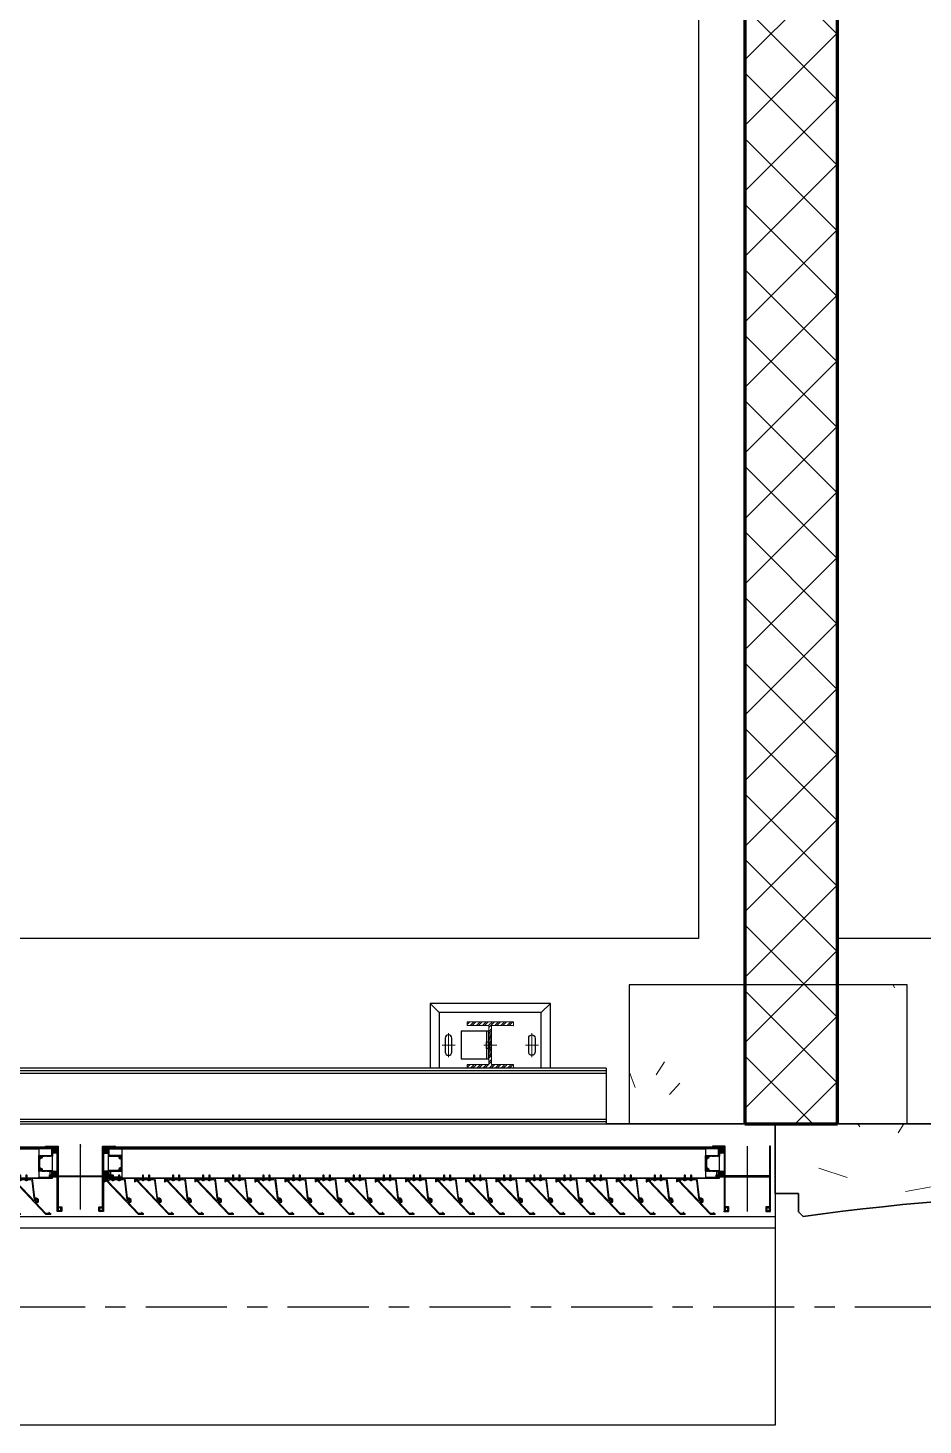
# Model space of a CAD drawing. Header units: millimetres. Extents: x -4391136 to -1798569, y -886572 to -291056.
# Drawn here: x -2555627 to -2553694, y -394066 to -391051 of the extents above; entities that cross this region are included whole.
import ezdxf
from ezdxf.enums import TextEntityAlignment as Align

# ---------------------------------------------------------------- set-up
doc = ezdxf.new("R2010")
doc.units = ezdxf.units.MM
doc.set_wipeout_variables(frame=1)
for name, pattern in [('CENTER', [50.8, 31.75, -6.35, 6.35, -6.35]), ('TA_GL_000.70000', [1.925, 0.7, -0.175, 0.175, -0.175, 0.7]), ('XKITLINE00', [0]), ('XKITLINE02', [4, 2, -2])]:
    doc.linetypes.add(name, pattern=pattern)
for name, color, linetype in [('000 - 0_SYM_DWG_GRID-BUBBLE_MAIN_COLOR_1', 7, 'Continuous'), ('000 - 0_SYM_DWG_GRIDLINE_MAIN_COLOR_251', 7, 'Continuous'), ('000 - GRID', 7, 'CENTER'), ('000 - STRUCTURE_STEEL_ACCESORIES_HATCH_', 7, 'Continuous'), ('000 - STRUCTURE_STEEL_ACCESORIES_HIDDEN_', 7, 'Continuous'), ('000 - STRUCTURE_STEEL_ACCESORIES_MAIN_COLOR_1', 7, 'Continuous'), ('000 - STRUCTURE_STEEL_FRAMING_CUT_COLOR_4', 7, 'Continuous'), ('000 - STRUCTURE_STEEL_FRAMING_HIDDEN_', 7, 'Continuous'), ('000 - STRUCTURE_STEEL_FRAMING_SUB_COLOR_2', 7, 'Continuous'), ('000 - STRUCTURE_STEEL_FRAMING_WIPEOUT_', 7, 'Continuous'), ('010 - ASPG_ACCESSORIES_MAIN_COLOR_1', 7, 'Continuous'), ('010 - ASPG_EXTR_MAIN_COLOR_2', 7, 'Continuous'), ('010 - ASPG_FRAMING_CUT_COLOR_4', 7, 'Continuous'), ('010 - ASPG_FRAMING_HATCH_', 7, 'Continuous'), ('010 - ASPG_FRAMING_MAIN_COLOR_1', 7, 'Continuous'), ('010 - ASPG_FRAMING_MAIN_COLOR_2', 7, 'Continuous'), ('010 - ASPG_FRAMING_SUB_COLOR_2', 7, 'Continuous'), ('010 - ASPG_FRAMING_WIPEOUT_', 7, 'Continuous'), ('_PP-Dim', 7, 'Continuous'), ('BOLT & SCREW', 7, 'Continuous'), ('Center Line', 7, 'CENTER'), ('Xref-C-1-PP17-AR-2214-01-B$0$A-COLS', 7, 'Continuous'), ('Xref-C-1-PP17-AR-2214-01-B$0$A-COLS-E', 7, 'Continuous'), ('Xref-C-1-PP17-AR-2214-01-B$0$A-GLAZ-CURT', 7, 'Continuous'), ('Xref-C-1-PP17-AR-2214-01-B$0$A-ROOF', 7, 'Continuous'), ('Xref-C-1-PP17-AR-2214-01-B$0$A-ROOF-OTLN', 7, 'Continuous'), ('Xref-C-1-PP17-AR-2214-01-B$0$A-Wall', 7, 'Continuous'), ('Xref-C-1-PP17-AR-2214-01-B$0$A-WALL-PATT', 7, 'Continuous'), ('Xref-C-1-PP17-AR-2214-01-B$0$I-WALL-E', 7, 'Continuous'), ('Xref-C-1-PP17-AR-2214-01-B$0$S-BEAM', 7, 'Continuous'), ('Xref-C-1-PP17-AR-2214-01-B$0$S-COLS', 7, 'Continuous'), ('Xref-C-1-PP17-AR-2214-01-B$0$WALL-E', 7, 'Continuous')]:
    doc.layers.add(name, color=color, linetype=linetype)
for name, color, linetype, plot in [('000 - STRUCTURE_STEEL_FRAMING_DEF_SUB', 7, 'Continuous', False), ('010 - ASPG_EXTR_DEF_SUB', 7, 'Continuous', False), ('010 - ASPG_FASTERN_DEF_SUB', 7, 'Continuous', False), ('010 - ASPG_FRAMING_DEF_SUB', 7, 'Continuous', False)]:
    doc.layers.add(name, color=color, linetype=linetype, plot=plot)
doc.layers.add('12-GRID', color=7, linetype='CENTER', lineweight=13)
doc.layers.add('SCREW', color=7, linetype='Continuous', lineweight=5)
doc.styles.add('Arial', font='arial.ttf', dxfattribs={"height": 1500})
doc.styles.add('TA', font='', dxfattribs={"height": 4.5})
doc.styles.get('TA').set_extended_font_data('Cordia New')
pattern_1 = [(270, (1257419.24324, -520041.6224), (0.65495992507, -1.1344238721), [0.7562825814, -1.5125651628]), (30, (1257419.24324, -520041.6224), (0.65495992936, 1.1344238696), [0.7562825814, -1.5125651628]), (330, (1257419.24324, -520041.6224), (1.30991985442, -2.48e-09), [-1.5125651628, 0.7562825814])]
pattern_2 = [(315, (1257419.4929, -520021.6224), (1.3369313545, 1.3369313545), []), (45, (1257419.4929, -520021.6224), (-1.3369313545, 1.3369313545), [])]
pattern_3 = [(270, (1257419.4425, -520043.9224), (0.65495992507, -1.1344238721), [0.7562825814, -1.5125651628]), (30, (1257419.4425, -520043.9224), (0.65495992936, 1.1344238696), [0.7562825814, -1.5125651628]), (330, (1257419.4425, -520043.9224), (1.30991985442, -2.48e-09), [-1.5125651628, 0.7562825814])]
pattern_4 = [(315, (1257419.1929, -520023.9224), (1.3369313545, 1.3369313545), []), (45, (1257419.1929, -520023.9224), (-1.3369313545, 1.3369313545), [])]

# ---------------------------------------------------------------- blocks, each defined once
blk = doc.blocks.new('*U1279')
at = {"layer": '000 - 0_SYM_DWG_GRIDLINE_MAIN_COLOR_251', "color": 7, "linetype": 'ByBlock', "ltscale": 5}
blk.add_line((30, 0), (-560.5, 0), dxfattribs=at)
at = {"color": 7, "style": 'TA', "flags": 1}
blk.add_attdef('LOCATION', (6, -6), '', height=4.5, rotation=270, dxfattribs=at)
at = {"layer": '000 - 0_SYM_DWG_GRID-BUBBLE_MAIN_COLOR_1', "color": 7, "style": 'Arial'}
blk.add_attdef('GRID-HEAD', text='', height=4, rotation=180, dxfattribs=at).set_placement((73.75, 0), align=Align.MIDDLE_CENTER)
blk = doc.blocks.new('W-1-PP17-ENT2_REV00_20260526-152343_LOPF_MAIN_DIMS')
at = {"layer": '000 - GRID', "color": 7, "linetype": 'TA_GL_000.70000', "xscale": 50.00000000000036, "yscale": 50.00000000000036, "zscale": 50.00000000000036, "rotation": 180}
blk.add_blockref('*U1279', (-26525, -10600), dxfattribs=at)
blk = doc.blocks.new('Xref-C-1-PP17-AR-2214-01-B$0$H-Wide Flange-Column - H100x100x17_2-V88-ENTRANCE 2 - LOWER ROOF FLOOR PLAN01-flat-1')
at = {"layer": 'Xref-C-1-PP17-AR-2214-01-B$0$S-COLS', "color": 7}
for p, q in [((-42, 50), (-50, 50)), ((-50, 50), (-50, -50)), ((-42, 13), (-42, 50)), ((50, 50), (42, 50)), ((42, 50), (42, 13)), ((50, -50), (50, 50)), ((32, 3), (-32, 3)), ((-42, -50), (-42, -13)), ((-32, -3), (32, -3)), ((42, -13), (42, -50)), ((-50, -50), (-42, -50)), ((42, -50), (50, -50))]:
    blk.add_line(p, q, dxfattribs=at)
for centre, start, end in [((-32, 13), 180, 270), ((32, 13), 270, 0), ((-32, -13), 90, 180), ((32, -13), 0, 90)]:
    blk.add_arc(centre, 10, start, end, dxfattribs=at)
blk = doc.blocks.new('Xref-C-1-PP17-AR-2214-01-B$0$DPA_Curved type B - Curved Type B-V33-ENTRANCE 2 - LOWER ROOF FLOOR PLAN01-flat-1')
at = {"layer": 'Xref-C-1-PP17-AR-2214-01-B$0$A-GLAZ-CURT', "color": 7}
for p, q in [((0, 750), (0, -750)), ((0, -750), (0, 750))]:
    blk.add_line(p, q, dxfattribs=at)
blk = doc.blocks.new('Xref-C-1-PP17-AR-2214-01-B$0$DPA_Curved type B - Curved Type B-V33-ENTRANCE 2 - LOWER ROOF FLOOR PLAN01-flat-2')
at = {"layer": 'Xref-C-1-PP17-AR-2214-01-B$0$A-GLAZ-CURT', "color": 7}
for p, q in [((350, 815), (350, -685)), ((350, -685), (350, 815))]:
    blk.add_line(p, q, dxfattribs=at)
blk = doc.blocks.new('Xref-C-1-PP17-AR-2214-01-B$0$DPA_Curved type A - Curved Type A-31239846-ENTRANCE 2 - LOWER ROOF FLOOR PLAN01-flat-1')
at = {"layer": 'Xref-C-1-PP17-AR-2214-01-B$0$A-GLAZ-CURT', "lineweight": 9}
h = blk.add_hatch(dxfattribs=at)
h.set_pattern_fill('ACET-2D-FP_13', angle=90, style=0, pattern_type=2)
h.set_pattern_definition([(50, (2729937.74, 506333.4), (-459.03375, 385.17505), [76.2, -838.2]), (355, (2729937.7, 506333.4), (65.28253, 746.1827), [60.96, -670.56]), (100.451, (2729998.46, 506328.1), (-693.383, -127.89768), [64.76, -712.36]), (46.184, (2729937.7, 506536.6), (-648.5725, 622.30642), [114.3, -1257.3]), (96.636, (2730028.1, 506522.6), (-1050.5343, -122.21992), [97.14, -1068.54]), (351.184, (2729937.7, 506536.6), (172.19714, 1110.27497), [91.44, -1005.84]), (21, (2730039.34, 506485.8), (-214.74339, 559.42566), [76.2, -838.2]), (326, (2730039.3, 506485.8), (418.85394, 620.9765), [60.96, -670.56]), (71.451, (2730089.9, 506451.7), (-668.45247, 224.29692), [64.76, -712.36]), (37.5, (2729937.74, 506333.4), (-158.769242, 206.912105), [33.528, -628.904, 33.528, -1320.292]), (37.5, (2729937.74, 506333.4), (-158.769242, 206.912105), [-695.96, -647.192, 33.528, -639.572]), (7.5, (2729937.74, 506333.4), (-47.303606, 359.30656), [33.528, -354.584, 33.528, -870.204]), (7.5, (2729937.74, 506333.4), (-47.303606, 359.30656), [-421.64, -613.664, 33.528, -223.012]), (327.5, (2729711.17, 506333.4), (146.191164, 229.474162), [33.528, -220.472, -1844.04]), (327.5, (2729711.17, 506333.4), (146.191164, 229.474162), [-254, 33.528, -758.952, -1051.56]), (327.5, (2729711.17, 506333.4), (146.191164, 229.474162), [-1046.48, 33.528, -1018.032]), (317.5, (2729609.57, 506333.4), (321.09789, 350.41686), [33.528, -296.672, 33.528, -1239.52]), (317.5, (2729609.57, 506333.4), (321.09789, 350.41686), [-363.728, -492.76, 33.528, -713.232])])
h.paths.add_polyline_path([(0, -750), (16.7, -750), (150, -750), (150, -700), (190, -700), (200, -690), (173.1, -460.8), (156.9, -230.7), (151.5, 0), (156.9, 230.7), (173.3, 462.7), (200, 690), (190, 700), (150, 700), (150, 750), (0, 750)])
at = {"layer": 'Xref-C-1-PP17-AR-2214-01-B$0$A-GLAZ-CURT', "color": 7, "lineweight": 35}
for p, q in [((150, 750), (0, 750)), ((0, 750), (0, -750)), ((150, 700), (150, 750)), ((190, 700), (150, 700)), ((200, 690), (190, 700)), ((190, -700), (200, -690)), ((150, -750), (150, -700)), ((150, -700), (190, -700)), ((0, -750), (150, -750))]:
    blk.add_line(p, q, dxfattribs=at)
blk.add_arc((5080.2, 0), 4928.8, 171.9525, 188.0475, dxfattribs=at)
blk = doc.blocks.new('W-1-PP17-ENT2_REV00_20260526-152612_EX_LOPF-1')
at = {"layer": 'Xref-C-1-PP17-AR-2214-01-B$0$A-COLS-E', "lineweight": 9}
h = blk.add_hatch(dxfattribs=at)
h.set_pattern_fill('ACET-2D-FP_33', angle=-90, style=0, pattern_type=2)
h.set_pattern_definition([(320, (496648.95, -2740142.74), (385.17505, 459.03375), [76.2, -838.2]), (265, (496648.95, -2740142.74), (746.1827, -65.28253), [60.96, -670.56]), (10.451, (496643.6, -2740203.5), (-127.89768, 693.383), [64.76, -712.36]), (316.184, (496852.15, -2740142.7), (622.30642, 648.5725), [114.3, -1257.3]), (6.636, (496838.1, -2740233.1), (-122.21992, 1050.5343), [97.14, -1068.54]), (261.184, (496852.1, -2740142.7), (1110.27497, -172.19714), [91.44, -1005.84]), (291, (496801.35, -2740244.34), (559.42566, 214.74339), [76.2, -838.2]), (236, (496801.35, -2740244.34), (620.9765, -418.85394), [60.96, -670.56]), (341.451, (496767.26, -2740294.9), (224.29692, 668.45247), [64.76, -712.36]), (307.5, (496648.95, -2740142.74), (206.912105, 158.769242), [33.528, -628.904, 33.528, -647.192, -673.1]), (307.5, (496648.95, -2740142.74), (206.912105, 158.769242), [-1343.152, 33.528, -639.572]), (277.5, (496648.95, -2740142.74), (359.30656, 47.303606), [33.528, -354.584, 33.528, -613.664, -256.54]), (277.5, (496648.95, -2740142.74), (359.30656, 47.303606), [-1035.304, 33.528, -223.012]), (237.5, (496648.95, -2739916.18), (229.474162, -146.191164), [33.528, -220.472, 33.528, -758.952, -1051.56]), (237.5, (496648.95, -2739916.18), (229.474162, -146.191164), [-1046.48, 33.528, -1018.032]), (227.5, (496648.95, -2739814.6), (350.41686, -321.09789), [33.528, -296.672, 33.528, -492.76, -746.76]), (227.5, (496648.95, -2739814.6), (350.41686, -321.09789), [-856.488, 33.528, -713.232])])
h.paths.add_polyline_path([(-10413.4, -9905), (-10750, -9905), (-10750, -10205), (-10150, -10205), (-10150, -9905)])
at = {"layer": 'Xref-C-1-PP17-AR-2214-01-B$0$A-WALL-PATT', "lineweight": 9}
h = blk.add_hatch(dxfattribs=at)
h.set_pattern_fill('ACET-2D-FP_25', angle=-90, style=0, pattern_type=2)
h.set_pattern_definition([(315, (496648.95, -2740142.74), (70.710678, 70.710678), []), (45, (496648.95, -2740142.74), (-70.710678, 70.710678), [])])
h.paths.add_polyline_path([(-10500, -9752.2), (-10500, -10065.2), (-10500, -10205), (-10300, -10205), (-10300, -4900), (-10500, -4900)])
at = {"layer": 'Xref-C-1-PP17-AR-2214-01-B$0$A-COLS', "color": 7}
for p, q in [((-10750, -9905), (-10750, -10205)), ((-10150, -9905), (-10750, -9905)), ((-10150, -10205), (-10150, -9905)), ((-10750, -10205), (-10150, -10205))]:
    blk.add_line(p, q, dxfattribs=at)
at = {"layer": 'Xref-C-1-PP17-AR-2214-01-B$0$A-ROOF', "color": 7}
for p, q in [((-10434.5, -10205), (-19734.5, -10205)), ((-10434.5, -10205), (-10434.5, -10405)), ((-23134.5, -10405), (-10434.5, -10405))]:
    blk.add_line(p, q, dxfattribs=at)
at = {"layer": 'Xref-C-1-PP17-AR-2214-01-B$0$A-ROOF-OTLN', "color": 7}
for p, q in [((-10434.5, -10340.8), (-10434.5, -10855)), ((-10434.5, -10429.8), (-23159.2, -10429.8)), ((-10434.5, -10855), (-23584.5, -10855))]:
    blk.add_line(p, q, dxfattribs=at)
at = {"layer": 'Xref-C-1-PP17-AR-2214-01-B$0$A-Wall', "color": 7, "lineweight": 70}
for p, q in [((-10500, -4900), (-10500, -10205)), ((-10300, -10205), (-10300, -4900)), ((-10500, -10205), (-10300, -10205))]:
    blk.add_line(p, q, dxfattribs=at)
at = {"layer": 'Xref-C-1-PP17-AR-2214-01-B$0$I-WALL-E', "color": 7}
blk.add_line((-10434.5, -10355), (-10434.5, -10255), dxfattribs=at)
at = {"layer": 'Xref-C-1-PP17-AR-2214-01-B$0$S-BEAM', "color": 7}
for p, q in [((-10300, -9805), (-10300, -4900)), ((-10600, -6400), (-10600, -9805)), ((-10600, -9805), (-12700, -9805)), ((-8100, -9805), (-10300, -9805)), ((-19235, -10205), (470, -10205))]:
    blk.add_line(p, q, dxfattribs=at)
at = {"layer": 'Xref-C-1-PP17-AR-2214-01-B$0$WALL-E', "color": 7}
for p, q in [((-10300, -4900), (-10300, -9805)), ((970, -10205), (-13435, -10205))]:
    blk.add_line(p, q, dxfattribs=at)
at = {"color": 7, "rotation": 270}
for name, p in [('Xref-C-1-PP17-AR-2214-01-B$0$H-Wide Flange-Column - H100x100x17_2-V88-ENTRANCE 2 - LOWER ROOF FLOOR PLAN01-flat-1', (-11934.5, -10155)), ('Xref-C-1-PP17-AR-2214-01-B$0$DPA_Curved type B - Curved Type B-V33-ENTRANCE 2 - LOWER ROOF FLOOR PLAN01-flat-2', (-12750, -9855)), ('Xref-C-1-PP17-AR-2214-01-B$0$DPA_Curved type B - Curved Type B-V33-ENTRANCE 2 - LOWER ROOF FLOOR PLAN01-flat-1', (-11185, -10205)), ('Xref-C-1-PP17-AR-2214-01-B$0$DPA_Curved type A - Curved Type A-31239846-ENTRANCE 2 - LOWER ROOF FLOOR PLAN01-flat-1', (-9684.5, -10205))]:
    blk.add_blockref(name, p, dxfattribs=at)
blk = doc.blocks.new('*U3395')
at = {"layer": '12-GRID', "color": 7, "linetype": 'CENTER'}
for p, q in [((0, -6.2), (0, 2.2)), ((-4.2, -2), (4.2, -2))]:
    blk.add_line(p, q, dxfattribs=at)
at = {"layer": 'BOLT & SCREW', "color": 7}
for p, q in [((-0.6, -1.8), (-1.8, -1.6)), ((-0.6, -2.2), (-1.8, -2.4)), ((-0.5, -1.8), (-0.9, -1.6)), ((-0.5, -2.2), (-0.9, -2.4)), ((-0.2, -1.4), (-0.4, -0.2)), ((-0.2, -1.5), (-0.4, -1.1)), ((-0.2, -2.5), (-0.4, -2.9)), ((-0.2, -2.6), (-0.4, -3.8)), ((0.2, -1.4), (0.4, -0.2)), ((0.2, -1.5), (0.4, -1.1)), ((0.4, -2.9), (0.2, -2.5)), ((0.2, -2.6), (0.4, -3.8)), ((0.5, -1.8), (0.9, -1.6)), ((0.5, -2.2), (0.9, -2.4)), ((0.6, -1.8), (1.8, -1.6)), ((0.6, -2.2), (1.8, -2.4))]:
    blk.add_line(p, q, dxfattribs=at)
for points in [[(-1.8, -1.6), (-0.9, -1.6, 0.414214), (-0.4, -1.1), (-0.4, -0.2), (0.4, -0.2), (0.4, -1.1, 0.414214), (0.9, -1.6), (1.8, -1.6), (1.8, -2.4), (0.9, -2.4, 0.414214), (0.4, -2.9), (0.4, -3.8), (-0.4, -3.8), (-0.4, -2.9, 0.414214), (-0.9, -2.4), (-1.8, -2.4)], [(0.2, -2.5, -0.414214), (0.5, -2.2), (0.6, -2.2), (0.6, -1.8), (0.5, -1.8, -0.414214), (0.2, -1.5), (0.2, -1.4), (-0.2, -1.4), (-0.2, -1.5, -0.414214), (-0.5, -1.8), (-0.6, -1.8), (-0.6, -2.2), (-0.5, -2.2, -0.414214), (-0.2, -2.5), (-0.2, -2.6), (0.2, -2.6)]]:
    blk.add_lwpolyline(points, format="xyb", close=True, dxfattribs=at)
blk.add_circle((0, -2), 3.5, dxfattribs=at)
blk = doc.blocks.new('000_ASPG_TYP_FILES_20260218-010703_FRAME_EXTR_')
at = {"layer": '010 - ASPG_FRAMING_HATCH_'}
h = blk.add_hatch(dxfattribs=at)
h.set_pattern_fill('ANSI32', scale=0.1, angle=180)
edge = h.paths.add_edge_path()
edge.add_line((2, 16), (2, 2))
edge.add_line((2, 2), (39.7, 2))
edge.add_arc((39.7, 1.7), 0.3, 0, 90, ccw=False)
edge.add_line((40, 1.7), (40, 0.3))
edge.add_arc((39.7, 0.3), 0.3, -90, 0, ccw=False)
edge.add_line((39.7, 0), (0.3, 0))
edge.add_arc((0.3, 0.3), 0.3, 180, 270, ccw=False)
edge.add_line((0, 0.3), (0, 17.7))
edge.add_arc((0.3, 17.7), 0.3, 90, 180, ccw=False)
edge.add_line((0.3, 18), (22.6, 18))
edge.add_arc((22.6, 18.5), 0.5, 270, 380.2095)
edge.add_arc((26.2, 19.8), 3.35, 182.0638, 200.2095, ccw=False)
edge.add_arc((23.6, 19.7), 0.76, 2.0638, 182.0638, ccw=False)
edge.add_arc((26.2, 19.8), 1.83, 182.0638, 447.9362)
edge.add_arc((26.3, 22.4), 0.76, 87.9362, 267.9362, ccw=False)
edge.add_arc((26.2, 19.8), 3.35, 69.7905, 87.9362, ccw=False)
edge.add_arc((27.5, 23.4), 0.5, 249.7905, 360)
edge.add_line((28, 23.4), (28, 26.7))
edge.add_line((28, 26.7), (28.5, 27.2))
edge.add_line((28.5, 27.2), (28, 27.7))
edge.add_line((28, 27.7), (28, 38.6))
edge.add_line((28, 38.6), (28.5, 39.1))
edge.add_line((28.5, 39.1), (28, 39.6))
edge.add_line((28, 39.6), (28, 42.9))
edge.add_arc((27.5, 42.9), 0.5, 0, 110.2095)
edge.add_arc((26.2, 46.5), 3.35, 272.0638, 290.2095, ccw=False)
edge.add_arc((26.3, 43.9), 0.76, 92.0638, 272.0638, ccw=False)
edge.add_arc((26.2, 46.5), 1.83, 272.0638, 537.9362)
edge.add_arc((23.6, 46.6), 0.76, 177.9362, 357.9362, ccw=False)
edge.add_arc((26.2, 46.5), 3.35, 159.7905, 177.9362, ccw=False)
edge.add_arc((22.6, 47.8), 0.5, 339.7905, 450)
edge.add_line((22.6, 48.3), (0.3, 48.3))
edge.add_arc((0.3, 48.6), 0.3, 180, 270, ccw=False)
edge.add_line((0, 48.6), (0, 60))
edge.add_arc((0.3, 60), 0.3, 90, 180, ccw=False)
edge.add_line((0.3, 60.3), (5, 60.3))
edge.add_line((5, 60.3), (5, 65))
edge.add_arc((5.3, 65), 0.3, 90, 180, ccw=False)
edge.add_line((5.3, 65.3), (30, 65.3))
edge.add_line((30, 65.3), (30, 63.6))
edge.add_arc((29.7, 63.6), 0.3, -90, 0, ccw=False)
edge.add_line((29.7, 63.3), (7.3, 63.3))
edge.add_arc((7.3, 63), 0.3, 90, 180)
edge.add_line((7, 63), (7, 58.3))
edge.add_line((7, 58.3), (2.3, 58.3))
edge.add_arc((2.3, 58), 0.3, 90, 180)
edge.add_line((2, 58), (2, 50.6))
edge.add_arc((2.3, 50.6), 0.3, 180, 270)
edge.add_line((2.3, 50.3), (29.7, 50.3))
edge.add_arc((29.7, 50), 0.3, 0, 90, ccw=False)
edge.add_line((30, 50), (30, 26.7))
edge.add_line((30, 26.7), (30, 16.3))
edge.add_arc((29.7, 16.3), 0.3, -90, 0, ccw=False)
edge.add_line((29.7, 16), (2, 16))
at = {"layer": '010 - ASPG_FRAMING_CUT_COLOR_4', "color": 7}
blk.add_lwpolyline([(2, 16), (2, 2), (39.7, 2, -0.414214), (40, 1.7), (40, 0.3, -0.414214), (39.7, 0), (0.3, 0, -0.414214), (0, 0.3), (0, 17.7, -0.414214), (0.3, 18), (22.6, 18, 0.52173), (23, 18.7, -0.079342), (22.8, 19.7, -1), (24.3, 19.8, 2.296346), (26.2, 21.7, -1), (26.3, 23.2, -0.079342), (27.3, 23, 0.52173), (28, 23.4), (28, 26.7), (28.5, 27.2), (28, 27.7), (28, 38.6), (28.5, 39.1), (28, 39.6), (28, 42.9, 0.52173), (27.3, 43.3, -0.079342), (26.3, 43.1, -1), (26.2, 44.6, 2.296346), (24.3, 46.5, -1), (22.8, 46.6, -0.079342), (23, 47.6, 0.52173), (22.6, 48.3), (0.3, 48.3, -0.414214), (0, 48.6), (0, 60, -0.414214), (0.3, 60.3), (5, 60.3), (5, 65, -0.414214), (5.3, 65.3), (30, 65.3), (30, 63.6, -0.414214), (29.7, 63.3), (7.3, 63.3, 0.414214), (7, 63), (7, 58.3), (2.3, 58.3, 0.414214), (2, 58), (2, 50.6, 0.414214), (2.3, 50.3), (29.7, 50.3, -0.414214), (30, 50), (30, 26.7), (30, 16.3, -0.414214), (29.7, 16)], format="xyb", close=True, dxfattribs=at)
at = {"color": 7}
for p in [(26.2, 48.5), (26.2, 21.8)]:
    blk.add_blockref('*U3395', p, dxfattribs=at)
blk = doc.blocks.new('*U3397')
at = {"layer": '010 - ASPG_FRAMING_HATCH_', "transparency": 33554585}
h = blk.add_hatch(dxfattribs=at)
h.set_pattern_fill('ANSI32', scale=0.25)
edge = h.paths.add_edge_path()
edge.add_line((2, -50), (2, -75))
edge.add_line((2, -75), (0, -75))
edge.add_line((0, -75), (0, -49))
edge.add_arc((1, -49), 1, 90, 180, ccw=False)
edge.add_line((1, -48), (63, -48))
edge.add_arc((63, -47), 1, 270, 360)
edge.add_line((64, -47), (64, 47))
edge.add_arc((63, 47), 1, 0, 90)
edge.add_line((63, 48), (1, 48))
edge.add_arc((1, 49), 1, 180, 270, ccw=False)
edge.add_line((0, 49), (0, 75))
edge.add_line((0, 75), (2, 75))
edge.add_line((2, 75), (2, 50))
edge.add_line((2, 50), (141, 50))
edge.add_line((141, 50), (141, 41))
edge.add_arc((140, 41), 1, 270, 360, ccw=False)
edge.add_line((140, 40), (132, 40))
edge.add_arc((132, 41), 1, 180, 270, ccw=False)
edge.add_line((131, 41), (131, 47))
edge.add_arc((130, 47), 1, 0, 90)
edge.add_line((130, 48), (67, 48))
edge.add_arc((67, 47), 1, 90, 180)
edge.add_line((66, 47), (66, -47))
edge.add_arc((67, -47), 1, 180, 270)
edge.add_line((67, -48), (130, -48))
edge.add_arc((130, -47), 1, 270, 360)
edge.add_line((131, -47), (131, -41))
edge.add_arc((132, -41), 1, 90, 180, ccw=False)
edge.add_line((132, -40), (140, -40))
edge.add_arc((140, -41), 1, 0, 90, ccw=False)
edge.add_line((141, -41), (141, -50))
edge.add_line((141, -50), (2, -50))
h.paths.add_polyline_path([(139, 48), (139, 42), (133, 42), (133, 48)], flags=16)
h.paths.add_polyline_path([(139, -48), (139, -42), (133, -42), (133, -48)], flags=16)
at = {"layer": '010 - ASPG_FRAMING_HATCH_'}
h = blk.add_hatch(dxfattribs=at)
h.set_pattern_fill('ANSI37', scale=0.595498, angle=-90)
h.set_pattern_definition(pattern_2)
edge = h.paths.add_edge_path()
edge.add_ellipse((57.8, 55), major_axis=(0, -5), ratio=0.644482, start_angle=0, end_angle=180)
edge.add_line((57.8, 60), (62, 60))
edge.add_arc((62, 60.3), 0.3, -90, 0)
edge.add_line((62.3, 60.3), (62.3, 61))
edge.add_line((62.3, 61), (61.8, 61.5))
edge.add_line((61.8, 61.5), (62.3, 62))
edge.add_line((62.3, 62), (61.8, 62.5))
edge.add_line((61.8, 62.5), (62.3, 63))
edge.add_line((62.3, 63), (61.8, 63.5))
edge.add_line((61.8, 63.5), (62.3, 64))
edge.add_line((62.3, 64), (62.3, 65))
edge.add_line((62.3, 65), (63.3, 65))
edge.add_line((63.3, 65), (63.8, 65.5))
edge.add_line((63.8, 65.5), (64.3, 65))
edge.add_line((64.3, 65), (64.8, 65.5))
edge.add_line((64.8, 65.5), (65.3, 65))
edge.add_line((65.3, 65), (65.8, 65.5))
edge.add_line((65.8, 65.5), (66.3, 65))
edge.add_line((66.3, 65), (67, 65))
edge.add_arc((67, 65.3), 0.3, -90, 0)
edge.add_line((67.3, 65.3), (67.3, 60))
edge.add_arc((77.2, 55), 11.1, 153.2037, 206.7963)
edge.add_line((67.3, 50), (57.8, 50))
h = blk.add_hatch(dxfattribs=at)
h.set_pattern_fill('ANSI37', scale=0.595498, angle=-90)
h.set_pattern_definition(pattern_4)
edge = h.paths.add_edge_path()
edge.add_ellipse((11.5, 55), major_axis=(0, -5), ratio=0.644482, start_angle=180, end_angle=360, ccw=False)
edge.add_line((11.5, 60), (2, 60))
edge.add_arc((-7.9, 55), 11.1, -26.7963, 26.7963, ccw=False)
edge.add_line((2, 50), (11.5, 50))
h = blk.add_hatch(dxfattribs=at)
h.set_pattern_fill('HONEY', scale=0.238199, angle=-90)
h.set_pattern_definition(pattern_3)
edge = h.paths.add_edge_path()
edge.add_ellipse((11.8, 55), major_axis=(0, -5), ratio=0.644482, start_angle=0, end_angle=360, ccw=False)
h = blk.add_hatch(dxfattribs=at)
h.set_pattern_fill('HONEY', scale=0.238199, angle=-90)
h.set_pattern_definition(pattern_1)
edge = h.paths.add_edge_path()
edge.add_ellipse((57.5, 55), major_axis=(0, -5), ratio=0.644482, start_angle=0, end_angle=360)
h = blk.add_hatch(dxfattribs=at)
h.set_pattern_fill('ANSI37', scale=0.595498, angle=-90)
h.set_pattern_definition(pattern_4)
edge = h.paths.add_edge_path()
edge.add_ellipse((11.5, -55), major_axis=(0, 5), ratio=0.644482, start_angle=0, end_angle=180)
edge.add_line((11.5, -60), (2, -60))
edge.add_arc((-7.9, -55), 11.1, 333.2037, 386.7963)
edge.add_line((2, -50), (11.5, -50))
h = blk.add_hatch(dxfattribs=at)
h.set_pattern_fill('HONEY', scale=0.238199, angle=-90)
h.set_pattern_definition(pattern_3)
edge = h.paths.add_edge_path()
edge.add_ellipse((11.8, -55), major_axis=(0, 5), ratio=0.644482, start_angle=0, end_angle=360)
h = blk.add_hatch(dxfattribs=at)
h.set_pattern_fill('HONEY', scale=0.238199, angle=-90)
h.set_pattern_definition(pattern_1)
edge = h.paths.add_edge_path()
edge.add_ellipse((57.5, -55), major_axis=(0, 5), ratio=0.644482, start_angle=0, end_angle=360, ccw=False)
h = blk.add_hatch(dxfattribs=at)
h.set_pattern_fill('ANSI37', scale=0.595498, angle=-90)
h.set_pattern_definition(pattern_2)
edge = h.paths.add_edge_path()
edge.add_ellipse((57.8, -55), major_axis=(0, 5), ratio=0.644482, start_angle=180, end_angle=360, ccw=False)
edge.add_line((57.8, -60), (62, -60))
edge.add_arc((62, -60.3), 0.3, 360, 450, ccw=False)
edge.add_line((62.3, -60.3), (62.3, -61))
edge.add_line((62.3, -61), (61.8, -61.5))
edge.add_line((61.8, -61.5), (62.3, -62))
edge.add_line((62.3, -62), (61.8, -62.5))
edge.add_line((61.8, -62.5), (62.3, -63))
edge.add_line((62.3, -63), (61.8, -63.5))
edge.add_line((61.8, -63.5), (62.3, -64))
edge.add_line((62.3, -64), (62.3, -65))
edge.add_line((62.3, -65), (63.3, -65))
edge.add_line((63.3, -65), (63.8, -65.5))
edge.add_line((63.8, -65.5), (64.3, -65))
edge.add_line((64.3, -65), (64.8, -65.5))
edge.add_line((64.8, -65.5), (65.3, -65))
edge.add_line((65.3, -65), (65.8, -65.5))
edge.add_line((65.8, -65.5), (66.3, -65))
edge.add_line((66.3, -65), (67, -65))
edge.add_arc((67, -65.3), 0.3, 360, 450, ccw=False)
edge.add_line((67.3, -65.3), (67.3, -60))
edge.add_arc((77.2, -55), 11.1, 153.2037, 206.7963, ccw=False)
edge.add_line((67.3, -50), (57.8, -50))
at = {"layer": '010 - ASPG_FASTERN_DEF_SUB', "color": 7}
blk.add_point((0, 0), dxfattribs=at)
at = {"layer": '010 - ASPG_FRAMING_CUT_COLOR_4', "color": 7}
blk.add_lwpolyline([(2, -50), (2, -75), (0, -75), (0, -49, -0.414214), (1, -48), (63, -48, 0.414214), (64, -47), (64, 47, 0.414214), (63, 48), (1, 48, -0.414214), (0, 49), (0, 75), (2, 75), (2, 50), (141, 50), (141, 41, -0.414214), (140, 40), (132, 40, -0.414214), (131, 41), (131, 47, 0.414214), (130, 48), (67, 48, 0.414214), (66, 47), (66, -47, 0.414214), (67, -48), (130, -48, 0.414214), (131, -47), (131, -41, -0.414214), (132, -40), (140, -40, -0.414214), (141, -41), (141, -50)], format="xyb", close=True, dxfattribs=at)
for points in [[(139, 48), (139, 42), (133, 42), (133, 48)], [(139, -48), (139, -42), (133, -42), (133, -48)]]:
    blk.add_lwpolyline(points, close=True, dxfattribs=at)
at = {"layer": '010 - ASPG_FRAMING_DEF_SUB', "color": 7, "transparency": 33554508}
blk.add_line((136.5, 0), (-4.5, 0), dxfattribs=at)
at = {"layer": '010 - ASPG_FRAMING_DEF_SUB', "color": 7, "transparency": 33554457}
for points in [[(54.3, 50), (67.3, 50), (67.3, 65.5), (54.3, 65.5)], [(2, 50), (15, 50), (15, 60), (2, 60)], [(2, -50), (15, -50), (15, -60), (2, -60)], [(54.3, -50), (67.3, -50), (67.3, -65.5), (54.3, -65.5)]]:
    blk.add_lwpolyline(points, close=True, dxfattribs=at)
at = {"layer": '010 - ASPG_FRAMING_SUB_COLOR_2', "color": 7}
for points in [[(57.5, 50), (67.3, 50, -0.238199), (67.3, 60), (67.3, 65.3, -0.414214), (67, 65), (66.3, 65), (65.8, 65.5), (65.3, 65), (64.8, 65.5), (64.3, 65), (63.8, 65.5), (63.3, 65), (62.3, 65), (62.3, 64), (61.8, 63.5), (62.3, 63), (61.8, 62.5), (62.3, 62), (61.8, 61.5), (62.3, 61), (62.3, 60.3, -0.414214), (62, 60), (57.5, 60)], [(11.8, 50), (2, 50, 0.238199), (2, 60), (11.8, 60)], [(11.8, -50), (2, -50, -0.238199), (2, -60), (11.8, -60)], [(57.5, -50), (67.3, -50, 0.238199), (67.3, -60), (67.3, -65.3, 0.414214), (67, -65), (66.3, -65), (65.8, -65.5), (65.3, -65), (64.8, -65.5), (64.3, -65), (63.8, -65.5), (63.3, -65), (62.3, -65), (62.3, -64), (61.8, -63.5), (62.3, -63), (61.8, -62.5), (62.3, -62), (61.8, -61.5), (62.3, -61), (62.3, -60.3, 0.414214), (62, -60), (57.5, -60)]]:
    blk.add_lwpolyline(points, format="xyb", dxfattribs=at)
at = {"layer": '010 - ASPG_FRAMING_SUB_COLOR_2', "color": 7, "extrusion": (0, 0, -1)}
for centre, major_axis in [((11.8, 55), (0, -5)), ((57.5, -55), (0, 5))]:
    blk.add_ellipse(centre, major_axis=major_axis, ratio=0.644482, dxfattribs=at)
at = {"layer": '010 - ASPG_FRAMING_SUB_COLOR_2', "color": 7}
for centre, major_axis in [((57.5, 55), (0, -5)), ((11.8, -55), (0, 5))]:
    blk.add_ellipse(centre, major_axis=major_axis, ratio=0.644482, dxfattribs=at)
blk = doc.blocks.new('PZG35-9D5')
at = {"layer": 'Center Line', "color": 7}
blk.add_line((0, 3.7), (0, -10.5), dxfattribs=at)
at = {"layer": 'SCREW', "color": 7}
for p, q in [((-1.4, 0), (-1.4, -1.1)), ((1.4, 0), (1.4, -0.6)), ((-1.9, -1.4), (1.9, -0.9)), ((-1.9, -1.4), (-1.4, -1.1)), ((-1.9, -1.4), (-1.4, -1.7)), ((-1.9, -2.7), (1.9, -2.2)), ((-1.9, -2.7), (-1.4, -2.4)), ((-1.9, -2.7), (-1.4, -3)), ((-1.9, -4), (-1.4, -3.7)), ((-1.9, -4), (-1, -3.9)), ((-1.9, -4), (-1.4, -4.3)), ((-1.4, -1.1), (1.4, -0.6)), ((-1.4, -1.7), (1.4, -1.2)), ((-1.4, -1.7), (-1.4, -2.4)), ((-1.4, -2.4), (1.4, -1.9)), ((-1.4, -3), (1.4, -2.5)), ((-1.4, -3), (-1.4, -3.7)), ((-1.4, -3.7), (-0.8, -3.6)), ((-1.4, -4.3), (-1.4, -8.1)), ((-1.4, -4.3), (-1.2, -4.3)), ((0, -9.5), (-1.4, -8.1)), ((0, -9.5), (1.4, -8.1)), ((0.6, -3.3), (1.4, -3.2)), ((0.7, -3.7), (1.9, -3.5)), ((0.7, -3.9), (1.4, -3.8)), ((0.7, -4.6), (1.4, -4.5)), ((0.7, -5), (1.9, -4.8)), ((0.7, -5.2), (1.4, -5.1)), ((1.9, -0.9), (1.4, -0.6)), ((1.9, -0.9), (1.4, -1.2)), ((1.4, -1.2), (1.4, -1.9)), ((1.9, -2.2), (1.4, -1.9)), ((1.9, -2.2), (1.4, -2.5)), ((1.4, -2.5), (1.4, -3.2)), ((1.9, -3.5), (1.4, -3.2)), ((1.9, -3.5), (1.4, -3.8)), ((1.4, -3.8), (1.4, -4.5)), ((1.9, -4.8), (1.4, -4.5)), ((1.9, -4.8), (1.4, -5.1)), ((1.4, -5.1), (1.4, -8.1))]:
    blk.add_line(p, q, dxfattribs=at)
blk.add_lwpolyline([(0, -9.5), (0.7, -5.2), (0.7, -3.6, 0.417657), (0.4, -3.3, 0.108102), (-0.8, -3.6), (-1.4, -4.7)], format="xyb", dxfattribs=at)
blk = doc.blocks.new('*U3396')
at = {"layer": 'SCREW', "color": 7}
blk.add_lwpolyline([(3, 1.8, 0.09906), (0.8, 2.5), (0.8, 2.3), (-0.8, 2.3), (-0.8, 2.5, 0.09906), (-3, 1.8, 0.266588), (-3.5, 1), (-3.5, 0.2, 0.414214), (-3.3, 0), (3.3, 0, 0.414214), (3.5, 0.2), (3.5, 1, 0.266588)], format="xyb", close=True, dxfattribs=at)
blk.add_blockref('PZG35-9D5', (0, 0), dxfattribs=at)
blk = doc.blocks.new('*U3399')
at = {"color": 7}
blk.add_point((0, 0), dxfattribs=at)
at = {"layer": '010 - ASPG_ACCESSORIES_MAIN_COLOR_1', "color": 7}
blk.add_lwpolyline([(-39.7, -0.6, 0.414214), (-40, -0.9), (-40, -7.4, 0.57735), (-39.7, -7.6), (-36.6, -5.8, 0.767327), (-36.8, -5.3), (-37.9, -5.3, -0.414214), (-38.2, -5), (-38.2, -2.8, -0.414214), (-38, -2.6), (-32.2, -2.6, -0.388879), (-32, -2.8), (-31.8, -4.3, 0.388879), (-31.3, -4.8), (-30.3, -4.8, 0.414214), (-30, -4.5), (-30, -2.9, -0.414214), (-29.7, -2.6), (0.4, -2.6, -0.378969), (3.4, -5.2), (8, -42.5, 0.446593), (11.6, -45.1, -0.489802), (16.1, -48.7), (16.1, -49.4, -0.18248), (15.8, -50, -0.267949), (15.3, -50.2, 1.122115), (15.1, -52.3, 0.405004), (18.1, -49.4), (18.1, -48.7, 0.489805), (11.2, -43.1, -0.446597), (9.9, -42.3), (4.9, -0.8, 0.364176), (4.6, -0.6)], format="xyb", close=True, dxfattribs=at)
at = {"layer": '010 - ASPG_EXTR_DEF_SUB', "color": 7}
for p in [(-40, -0.5), (43.4, -76.9), (43.4, -77.5)]:
    blk.add_point(p, dxfattribs=at)
at = {"layer": '010 - ASPG_EXTR_MAIN_COLOR_2', "color": 7}
blk.add_lwpolyline([(11.4, -48.2), (11.5, -47.4), (12.2, -47.6), (12.3, -46.8, -0.535538), (14.2, -49.2, 0.991572), (15.7, -49.6, 1.157025), (8.8, -48.8, -0.688558), (8.3, -49), (-17.1, -22.2), (-32.3, -6.1), (-32.3, -2.9, 0.414312), (-32.6, -2.6), (-37.5, -2.6, 0.414116), (-37.8, -2.9), (-37.8, -4.3, 0.414214), (-37.5, -4.6), (-36, -4.6, -0.205895), (-35.8, -4.7), (33.2, -77.5), (43.1, -77.5, 0.668179), (43.4, -77), (40.5, -74.2, 0.668179), (40, -74.4), (40, -76), (33.9, -76), (11.9, -52.8, -0.558354), (12.1, -52, 0.766275), (12, -50.4, -0.438583), (10.7, -48.1)], format="xyb", close=True, dxfattribs=at)
at = {"layer": 'SCREW', "color": 7, "rotation": 180}
for p in [(-21.6, -2.5), (-8.2, -2.5)]:
    blk.add_blockref('*U3396', p, dxfattribs=at)
blk = doc.blocks.new('*U3050')
at = {"color": 7}
blk.add_wipeout([(1440, 4), (60, 4), (60, 69.3), (1440, 69.3)], dxfattribs=at).dxf.layer = '010 - ASPG_FRAMING_WIPEOUT_'
blk.add_point((60, 69.5), dxfattribs=at)
at = {"layer": '010 - ASPG_FRAMING_MAIN_COLOR_2', "color": 7}
blk.add_lwpolyline([(1410, 69.3), (90, 69.3), (90, 6), (1410, 6)], close=True, dxfattribs=at)
at = {"layer": '010 - ASPG_FRAMING_SUB_COLOR_2', "color": 7}
for points in [[(1440, 4), (60, 4), (60, 69.3), (1440, 69.3)], [(60, 2), (60, 4), (1440, 4), (1440, 2)]]:
    blk.add_lwpolyline(points, close=True, dxfattribs=at)
at = {"color": 7, "transparency": 33554559, "xscale": -1, "rotation": 270}
for p in [(0, 0), (1500, 0)]:
    blk.add_blockref('*U3397', p, dxfattribs=at)
at = {"color": 7, "xscale": -1, "rotation": 180}
for p in [(91.8, 69.3), (156.8, 69.3), (221.8, 69.3), (286.8, 69.3), (351.8, 69.3), (416.8, 69.3), (481.8, 69.3), (546.8, 69.3), (611.8, 69.3), (676.8, 69.3), (741.8, 69.3), (806.8, 69.3), (871.8, 69.3), (936.8, 69.3), (1001.8, 69.3), (1066.8, 69.3), (1131.8, 69.3), (1196.8, 69.3), (1261.8, 69.3), (1326.8, 69.3), (1391.8, 69.3)]:
    blk.add_blockref('*U3399', p, dxfattribs=at)
at = {"color": 7}
blk.add_blockref('000_ASPG_TYP_FILES_20260218-010703_FRAME_EXTR_', (60, 4), dxfattribs=at)
at = {"color": 7, "xscale": -1}
blk.add_blockref('000_ASPG_TYP_FILES_20260218-010703_FRAME_EXTR_', (1440, 4), dxfattribs=at)
blk = doc.blocks.new('000_ASPG_TYP_FILES_STRUCTURE_STEEL_BK')
at = {"layer": '000 - STRUCTURE_STEEL_ACCESORIES_HIDDEN_', "color": 7}
blk.add_lwpolyline([(0, 7), (5, 7), (5, -7), (0, -7)], close=True, dxfattribs=at)
at = {"layer": '000 - STRUCTURE_STEEL_ACCESORIES_MAIN_COLOR_1', "color": 7}
for points in [[(0, -30), (60, -30), (60, 30), (0, 30)], [(0, -30), (5, -30), (5, 30), (0, 30)]]:
    blk.add_lwpolyline(points, close=True, dxfattribs=at)
blk = doc.blocks.new('000_CKST_FAMELINE_STEEL_STRUCTURE-COLUMN_TOP_VIEW')
at = {"layer": '000 - STRUCTURE_STEEL_FRAMING_DEF_SUB', "color": 7, "linetype": 'XKITLINE00', "lineweight": 0}
for p, q in [((0, 76), (0, 104)), ((26, 90), (-26, 90)), ((0, 14), (0, -14)), ((26, 0), (-26, 0)), ((26, -90), (-26, -90)), ((0, -76), (0, -104))]:
    blk.add_line(p, q, dxfattribs=at)
at = {"layer": '000 - STRUCTURE_STEEL_FRAMING_SUB_COLOR_2', "color": 7}
for p, q in [((-70, 110), (-90, 130)), ((70, 110), (90, 130)), ((-70, -110), (-90, -130)), ((70, -110), (90, -130))]:
    blk.add_line(p, q, dxfattribs=at)
for points in [[(90, 130), (-90, 130), (-90, -130), (90, -130)], [(70, 110), (-70, 110), (-70, -110), (70, -110)]]:
    blk.add_lwpolyline(points, close=True, dxfattribs=at)
for points in [[(15, 83), (-15, 83, -0.414214), (-22, 90, -0.414214), (-15, 97), (15, 97, -0.414214), (22, 90), (22, 90, -0.414214)], [(15, -83), (-15, -83, 0.414214), (-22, -90, 0.414214), (-15, -97), (15, -97, 0.414214), (22, -90), (22, -90, 0.414214)]]:
    blk.add_lwpolyline(points, format="xyb", close=True, dxfattribs=at)
at = {"color": 7, "rotation": 270}
blk.add_blockref('000_ASPG_TYP_FILES_STRUCTURE_STEEL_BK', (0, -3), dxfattribs=at)
at = {"color": 7}
blk.add_wipeout([(50, 50), (50, -50), (170, -50), (170, 50)], dxfattribs=at).dxf.layer = '000 - STRUCTURE_STEEL_FRAMING_WIPEOUT_'
at = {"layer": '000 - STRUCTURE_STEEL_ACCESORIES_HATCH_'}
h = blk.add_hatch(dxfattribs=at)
h.set_pattern_fill('ANSI32', scale=25, angle=270)
h.set_pattern_definition([(315, (1524.514, 2469.062), (6.629126, 6.629126), []), (315, (1524.514, 2464.642), (6.629126, 6.629126), [])])
h.paths.add_polyline_path([(-50, -50), (-42, -50), (-42, -3), (42, -3), (42, -50), (50, -50), (50, 50), (42, 50), (42, 3), (-42, 3), (-42, 50), (-50, 50)])
at = {"layer": '000 - STRUCTURE_STEEL_FRAMING_CUT_COLOR_4', "color": 7, "lineweight": 0}
blk.add_lwpolyline([(-50, -50), (-42, -50), (-42, -3), (42, -3), (42, -50), (50, -50), (50, 50), (42, 50), (42, 3), (-42, 3), (-42, 50), (-50, 50)], close=True, dxfattribs=at)
at = {"layer": '000 - STRUCTURE_STEEL_FRAMING_DEF_SUB', "color": 7, "linetype": 'XKITLINE00', "lineweight": 0}
for p, q in [((110, 44), (110, 16)), ((96, 30), (124, 30)), ((96, -30), (124, -30)), ((110, -16), (110, -44))]:
    blk.add_line(p, q, dxfattribs=at)
at = {"layer": '000 - STRUCTURE_STEEL_FRAMING_HIDDEN_', "color": 7, "linetype": 'XKITLINE02', "ltscale": 4}
for p, q in [((56, -50), (56, 50)), ((50, 3), (170, 3)), ((50, -3), (170, -3))]:
    blk.add_line(p, q, dxfattribs=at)
at = {"layer": '000 - STRUCTURE_STEEL_FRAMING_SUB_COLOR_2', "color": 7}
for p, q in [((50, 3), (50, -3)), ((170, 3), (170, -3))]:
    blk.add_line(p, q, dxfattribs=at)
blk.add_lwpolyline([(50, 50), (50, -50), (170, -50), (170, 50)], close=True, dxfattribs=at)
for centre in [(110, 30), (110, -30)]:
    blk.add_circle(centre, 7, dxfattribs=at)
blk = doc.blocks.new('*U3269')
at = {"color": 7}
blk.add_wipeout([(0, 0), (5585, 0), (5585, 119.9), (0, 119.9)], dxfattribs=at).dxf.layer = '010 - ASPG_FRAMING_WIPEOUT_'
at = {"layer": '010 - ASPG_FRAMING_MAIN_COLOR_1', "color": 7}
for p, q in [((5585, 119.9), (0, 119.9)), ((0, 114.9), (5585, 114.9)), ((0, 109.5), (5585, 109.5)), ((5585, 119.9), (5585, 0)), ((0, 10.4), (5585, 10.4)), ((0, 5.3), (5585, 5.3)), ((0, 0), (5585, 0))]:
    blk.add_line(p, q, dxfattribs=at)
blk = doc.blocks.new('000_ASPG_TYP_FILES_FRAMING_EXTR_BREAKLINE_TYPE_2')
at = {"layer": '010 - ASPG_FRAMING_HATCH_', "transparency": 33554585}
h = blk.add_hatch(dxfattribs=at)
h.set_pattern_fill('ANSI32', scale=0.25)
h.paths.add_polyline_path([(131, 91, 0.414214), (132, 90), (140, 90, 0.414214), (141, 91), (141, 100), (2, 100), (2, 125), (0, 125), (0, 99, 0.414214), (1, 98), (63, 98, -0.414214), (64, 97), (64, 3, -0.414214), (63, 2), (0, 2), (0, 0), (141, 0), (141, 9, 0.414214), (140, 10), (132, 10, 0.414214), (131, 9), (131, 3, -0.414214), (130, 2), (67, 2, -0.414214), (66, 3), (66, 97, -0.414214), (67, 98), (130, 98, -0.414214), (131, 97)])
h.paths.add_polyline_path([(133, 92), (133, 98), (139, 98), (139, 92)], flags=16)
h.paths.add_polyline_path([(133, 8), (139, 8), (139, 2), (133, 2)], flags=16)
at = {"layer": '010 - ASPG_FRAMING_HATCH_'}
h = blk.add_hatch(dxfattribs=at)
h.set_pattern_fill('ANSI37', scale=0.595498, angle=-90)
h.set_pattern_definition([(315, (1257419.1929, -519973.9224), (1.3369313545, 1.3369313545), []), (45, (1257419.1929, -519973.9224), (-1.3369313545, 1.3369313545), [])])
edge = h.paths.add_edge_path()
edge.add_ellipse((11.5, 105), major_axis=(0, -5), ratio=0.644482, start_angle=180, end_angle=360, ccw=False)
edge.add_line((11.5, 110), (2, 110))
edge.add_arc((-7.9, 105), 11.1, -26.7963, 26.7963, ccw=False)
edge.add_line((2, 100), (11.5, 100))
h = blk.add_hatch(dxfattribs=at)
h.set_pattern_fill('HONEY', scale=0.238199, angle=-90)
h.set_pattern_definition([(270, (1257419.4425, -519993.9224), (0.65495992507, -1.1344238721), [0.7562825814, -1.5125651628]), (30, (1257419.4425, -519993.9224), (0.65495992936, 1.1344238696), [0.7562825814, -1.5125651628]), (330, (1257419.4425, -519993.9224), (1.30991985442, -2.48e-09), [-1.5125651628, 0.7562825814])])
edge = h.paths.add_edge_path()
edge.add_ellipse((11.8, 105), major_axis=(0, -5), ratio=0.644482, start_angle=0, end_angle=360, ccw=False)
h = blk.add_hatch(dxfattribs=at)
h.set_pattern_fill('HONEY', scale=0.238199, angle=-90)
h.set_pattern_definition([(270, (1257419.24324, -519991.6224), (0.65495992507, -1.1344238721), [0.7562825814, -1.5125651628]), (30, (1257419.24324, -519991.6224), (0.65495992936, 1.1344238696), [0.7562825814, -1.5125651628]), (330, (1257419.24324, -519991.6224), (1.30991985442, -2.48e-09), [-1.5125651628, 0.7562825814])])
edge = h.paths.add_edge_path()
edge.add_ellipse((57.5, 105), major_axis=(0, -5), ratio=0.644482, start_angle=0, end_angle=360)
h = blk.add_hatch(dxfattribs=at)
h.set_pattern_fill('ANSI37', scale=0.595498, angle=-90)
h.set_pattern_definition([(315, (1257419.4929, -519971.6224), (1.3369313545, 1.3369313545), []), (45, (1257419.4929, -519971.6224), (-1.3369313545, 1.3369313545), [])])
edge = h.paths.add_edge_path()
edge.add_ellipse((57.8, 105), major_axis=(0, -5), ratio=0.644482, start_angle=0, end_angle=180)
edge.add_line((57.8, 110), (62, 110))
edge.add_arc((62, 110.3), 0.3, -90, 0)
edge.add_line((62.3, 110.3), (62.3, 111))
edge.add_line((62.3, 111), (61.8, 111.5))
edge.add_line((61.8, 111.5), (62.3, 112))
edge.add_line((62.3, 112), (61.8, 112.5))
edge.add_line((61.8, 112.5), (62.3, 113))
edge.add_line((62.3, 113), (61.8, 113.5))
edge.add_line((61.8, 113.5), (62.3, 114))
edge.add_line((62.3, 114), (62.3, 115))
edge.add_line((62.3, 115), (63.3, 115))
edge.add_line((63.3, 115), (63.8, 115.5))
edge.add_line((63.8, 115.5), (64.3, 115))
edge.add_line((64.3, 115), (64.8, 115.5))
edge.add_line((64.8, 115.5), (65.3, 115))
edge.add_line((65.3, 115), (65.8, 115.5))
edge.add_line((65.8, 115.5), (66.3, 115))
edge.add_line((66.3, 115), (67, 115))
edge.add_arc((67, 115.3), 0.3, -90, 0)
edge.add_line((67.3, 115.3), (67.3, 110))
edge.add_arc((77.2, 105), 11.1, 153.2037, 206.7963)
edge.add_line((67.3, 100), (57.8, 100))
at = {"color": 7}
blk.add_point((141, 100), dxfattribs=at)
at = {"layer": '010 - ASPG_FRAMING_CUT_COLOR_4', "color": 7}
blk.add_lwpolyline([(0, 0), (0, 2), (63, 2, 0.414214), (64, 3), (64, 97, 0.414214), (63, 98), (1, 98, -0.414214), (0, 99), (0, 125), (2, 125), (2, 100), (141, 100), (141, 91, -0.414214), (140, 90), (132, 90, -0.414214), (131, 91), (131, 97, 0.414214), (130, 98), (67, 98, 0.414214), (66, 97), (66, 3, 0.414214), (67, 2), (130, 2, 0.414214), (131, 3), (131, 9, -0.414214), (132, 10), (140, 10, -0.414214), (141, 9), (141, 0)], format="xyb", close=True, dxfattribs=at)
for points in [[(139, 98), (139, 92), (133, 92), (133, 98)], [(139, 2), (139, 8), (133, 8), (133, 2)]]:
    blk.add_lwpolyline(points, close=True, dxfattribs=at)
at = {"layer": '010 - ASPG_FRAMING_DEF_SUB', "color": 7, "transparency": 33554457}
blk.add_line((0, 50), (141, 50), dxfattribs=at)
for points in [[(2, 100), (15, 100), (15, 110), (2, 110)], [(54.3, 100), (67.3, 100), (67.3, 115.5), (54.3, 115.5)]]:
    blk.add_lwpolyline(points, close=True, dxfattribs=at)
at = {"layer": '010 - ASPG_FRAMING_SUB_COLOR_2', "color": 7}
for points in [[(11.8, 100), (2, 100, 0.238199), (2, 110), (11.8, 110)], [(57.5, 100), (67.3, 100, -0.238199), (67.3, 110), (67.3, 115.3, -0.414214), (67, 115), (66.3, 115), (65.8, 115.5), (65.3, 115), (64.8, 115.5), (64.3, 115), (63.8, 115.5), (63.3, 115), (62.3, 115), (62.3, 114), (61.8, 113.5), (62.3, 113), (61.8, 112.5), (62.3, 112), (61.8, 111.5), (62.3, 111), (62.3, 110.3, -0.414214), (62, 110), (57.5, 110)]]:
    blk.add_lwpolyline(points, format="xyb", dxfattribs=at)
at = {"layer": '010 - ASPG_FRAMING_SUB_COLOR_2', "color": 7, "extrusion": (0, 0, -1)}
blk.add_ellipse((11.8, 105), major_axis=(0, -5), ratio=0.644482, dxfattribs=at)
at = {"layer": '010 - ASPG_FRAMING_SUB_COLOR_2', "color": 7}
blk.add_ellipse((57.5, 105), major_axis=(0, -5), ratio=0.644482, dxfattribs=at)
blk = doc.blocks.new('*U3270')
at = {"color": 7}
blk.add_wipeout([(1380, 4), (60, 4), (60, 69.3), (1380, 69.3)], dxfattribs=at).dxf.layer = '010 - ASPG_FRAMING_WIPEOUT_'
blk.add_point((60, 69.5), dxfattribs=at)
at = {"layer": '010 - ASPG_FRAMING_MAIN_COLOR_2', "color": 7}
blk.add_lwpolyline([(1350, 69.3), (90, 69.3), (90, 6), (1350, 6)], close=True, dxfattribs=at)
at = {"layer": '010 - ASPG_FRAMING_SUB_COLOR_2', "color": 7}
for points in [[(1380, 4), (60, 4), (60, 69.3), (1380, 69.3)], [(60, 2), (60, 4), (1380, 4), (1380, 2)]]:
    blk.add_lwpolyline(points, close=True, dxfattribs=at)
at = {"color": 7, "transparency": 33554559, "xscale": -1, "rotation": 270}
blk.add_blockref('*U3397', (0, 0), dxfattribs=at)
at = {"color": 7, "xscale": -1, "rotation": 180}
for p in [(91.8, 69.3), (156.8, 69.3), (221.8, 69.3), (286.8, 69.3), (351.8, 69.3), (416.8, 69.3), (481.8, 69.3), (546.8, 69.3), (611.8, 69.3), (676.8, 69.3), (741.8, 69.3), (806.8, 69.3), (871.8, 69.3), (936.8, 69.3), (1001.8, 69.3), (1066.8, 69.3), (1131.8, 69.3), (1196.8, 69.3), (1261.8, 69.3), (1326.8, 69.3)]:
    blk.add_blockref('*U3399', p, dxfattribs=at)
at = {"color": 7, "rotation": 89.99999999999999}
blk.add_blockref('000_ASPG_TYP_FILES_FRAMING_EXTR_BREAKLINE_TYPE_2', (1490, 0), dxfattribs=at)
at = {"color": 7}
blk.add_blockref('000_ASPG_TYP_FILES_20260218-010703_FRAME_EXTR_', (60, 4), dxfattribs=at)
at = {"color": 7, "xscale": -1}
blk.add_blockref('000_ASPG_TYP_FILES_20260218-010703_FRAME_EXTR_', (1380, 4), dxfattribs=at)
blk = doc.blocks.new('W-1-PP17-ENT2_REV00_20260528-225335_ASPG_LOPF')
at = {"color": 7, "rotation": 270}
blk.add_blockref('000_CKST_FAMELINE_STEEL_STRUCTURE-COLUMN_TOP_VIEW', (-11050, -10035), dxfattribs=at)
at = {"color": 7, "xscale": -1, "zscale": -1, "rotation": 180}
blk.add_blockref('*U3050', (-13435, -10253), dxfattribs=at)
at = {"color": 7}
blk.add_blockref('*U3269', (-16385, -10205), dxfattribs=at)
at = {"color": 7, "xscale": -1, "rotation": 180}
blk.add_blockref('*U3270', (-11935, -10253), dxfattribs=at)

msp = doc.modelspace()

# ---------------------------------------------------------------- block references
at = {"layer": '_PP-Dim', "color": 7}
msp.add_blockref('W-1-PP17-ENT2_REV00_20260526-152343_LOPF_MAIN_DIMS', (-2543578.5, -383210.9), dxfattribs=at)

# ---------------------------------------------------------------- next in the draw order: block references
msp.add_blockref('W-1-PP17-ENT2_REV00_20260526-152612_EX_LOPF-1', (-2543578.5, -383210.9), dxfattribs=at)

# ---------------------------------------------------------------- next in the draw order: block references
at = {"color": 7}
msp.add_blockref('W-1-PP17-ENT2_REV00_20260528-225335_ASPG_LOPF', (-2543578.5, -383210.9), dxfattribs=at)

doc.saveas('drawing.dxf')
